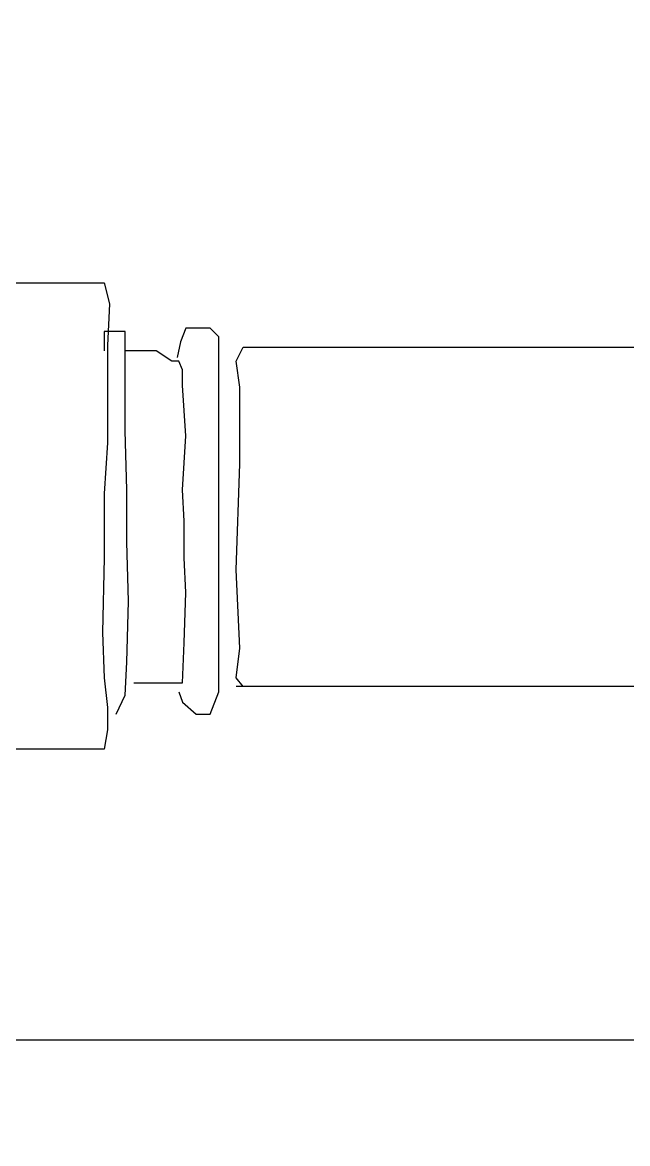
# Model space of a CAD drawing. Extents: x 730854 to 731444, y 4378581 to 4379608.
# Drawn here: x 730885.39 to 730888.87, y 4379447.54 to 4379453.99 of the extents above; entities that cross this region are included whole.
import ezdxf

# ---------------------------------------------------------------- set-up
doc = ezdxf.new("R2010")
doc.units = 0
doc.layers.get('0').update_dxf_attribs({"linetype": 'CONTINUOUS'})

msp = doc.modelspace()

# ---------------------------------------------------------------- linework, layer by layer
at = {"color": 0, "linetype": 'CONTINUOUS'}
for p, q in [((730885.29, 4379452.49), (730885.5, 4379452.49)), ((730885.29, 4379452.49), (730885.5, 4379452.49)), ((730885.5, 4379452.49), (730885.66, 4379452.49)), ((730885.5, 4379452.49), (730885.66, 4379452.49)), ((730885.66, 4379452.49), (730885.8, 4379452.49)), ((730885.66, 4379452.49), (730885.8, 4379452.49)), ((730885.8, 4379452.49), (730885.86, 4379452.49)), ((730885.8, 4379452.49), (730885.86, 4379452.49)), ((730885.86, 4379452.49), (730885.89, 4379452.37)), ((730885.86, 4379452.49), (730885.89, 4379452.37)), ((730885.89, 4379452.37), (730885.88, 4379452.13)), ((730885.89, 4379452.37), (730885.88, 4379452.13)), ((730885.89, 4379452.21), (730885.86, 4379452.21)), ((730885.86, 4379452.21), (730885.86, 4379452.15)), ((730885.89, 4379452.21), (730885.86, 4379452.21)), ((730885.86, 4379452.21), (730885.86, 4379452.15)), ((730885.93, 4379452.21), (730885.89, 4379452.21)), ((730885.93, 4379452.21), (730885.89, 4379452.21)), ((730885.98, 4379452.21), (730885.93, 4379452.21)), ((730885.98, 4379452.21), (730885.93, 4379452.21)), ((730885.98, 4379452.15), (730885.98, 4379452.21)), ((730885.98, 4379452.15), (730885.98, 4379452.21)), ((730886.33, 4379452.23), (730886.3, 4379452.15)), ((730886.33, 4379452.23), (730886.3, 4379452.15)), ((730886.39, 4379452.23), (730886.33, 4379452.23)), ((730886.39, 4379452.23), (730886.33, 4379452.23)), ((730886.47, 4379452.23), (730886.39, 4379452.23)), ((730886.47, 4379452.23), (730886.39, 4379452.23)), ((730886.52, 4379452.18), (730886.47, 4379452.23)), ((730886.52, 4379452.18), (730886.47, 4379452.23)), ((730885.86, 4379452.15), (730885.86, 4379452.1)), ((730885.86, 4379452.15), (730885.86, 4379452.1)), ((730885.88, 4379452.13), (730885.88, 4379451.88)), ((730885.88, 4379452.13), (730885.88, 4379451.88)), ((730885.98, 4379452.04), (730885.98, 4379452.15)), ((730885.98, 4379452.04), (730885.98, 4379452.15)), ((730886.3, 4379452.15), (730886.28, 4379452.06)), ((730886.3, 4379452.15), (730886.28, 4379452.06)), ((730886.52, 4379451.99), (730886.52, 4379452.18)), ((730886.52, 4379451.99), (730886.52, 4379452.18)), ((730886.62, 4379452.04), (730886.66, 4379452.12)), ((730886.62, 4379452.04), (730886.66, 4379452.12)), ((730886.66, 4379452.12), (730886.86, 4379452.12)), ((730886.66, 4379452.12), (730886.86, 4379452.12)), ((730886.86, 4379452.12), (730887.6, 4379452.12)), ((730886.86, 4379452.12), (730887.6, 4379452.12)), ((730887.6, 4379452.12), (730888.55, 4379452.12)), ((730887.6, 4379452.12), (730888.55, 4379452.12)), ((730888.55, 4379452.12), (730888.97, 4379452.12)), ((730888.55, 4379452.12), (730888.97, 4379452.12)), ((730886.02, 4379452.1), (730885.98, 4379452.1)), ((730886.02, 4379452.1), (730885.98, 4379452.1)), ((730886.09, 4379452.1), (730886.02, 4379452.1)), ((730886.09, 4379452.1), (730886.02, 4379452.1)), ((730886.16, 4379452.1), (730886.09, 4379452.1)), ((730886.16, 4379452.1), (730886.09, 4379452.1)), ((730886.25, 4379452.04), (730886.16, 4379452.1)), ((730886.25, 4379452.04), (730886.16, 4379452.1)), ((730885.98, 4379451.89), (730885.98, 4379452.04)), ((730885.98, 4379451.89), (730885.98, 4379452.04)), ((730886.29, 4379452.04), (730886.25, 4379452.04)), ((730886.29, 4379452.04), (730886.25, 4379452.04)), ((730886.31, 4379451.99), (730886.29, 4379452.04)), ((730886.31, 4379451.99), (730886.29, 4379452.04)), ((730886.31, 4379451.9), (730886.31, 4379451.99)), ((730886.31, 4379451.9), (730886.31, 4379451.99)), ((730886.52, 4379451.79), (730886.52, 4379451.99)), ((730886.52, 4379451.79), (730886.52, 4379451.99)), ((730886.64, 4379451.89), (730886.62, 4379452.04)), ((730886.64, 4379451.89), (730886.62, 4379452.04)), ((730885.88, 4379451.88), (730885.88, 4379451.57)), ((730885.88, 4379451.88), (730885.88, 4379451.57)), ((730885.98, 4379451.64), (730885.98, 4379451.89)), ((730885.98, 4379451.64), (730885.98, 4379451.89)), ((730886.33, 4379451.61), (730886.31, 4379451.9)), ((730886.33, 4379451.61), (730886.31, 4379451.9)), ((730886.64, 4379451.45), (730886.64, 4379451.89)), ((730886.64, 4379451.45), (730886.64, 4379451.89)), ((730886.52, 4379451.39), (730886.52, 4379451.79)), ((730886.52, 4379451.39), (730886.52, 4379451.79)), ((730885.99, 4379451.3), (730885.98, 4379451.64)), ((730885.99, 4379451.3), (730885.98, 4379451.64)), ((730886.31, 4379451.3), (730886.33, 4379451.61)), ((730886.31, 4379451.3), (730886.33, 4379451.61)), ((730885.88, 4379451.57), (730885.86, 4379451.28)), ((730885.88, 4379451.57), (730885.86, 4379451.28)), ((730886.62, 4379450.84), (730886.64, 4379451.45)), ((730886.62, 4379450.84), (730886.64, 4379451.45)), ((730886.52, 4379451.03), (730886.52, 4379451.39)), ((730886.52, 4379451.03), (730886.52, 4379451.39)), ((730885.86, 4379451.28), (730885.86, 4379450.91)), ((730885.86, 4379451.28), (730885.86, 4379450.91)), ((730885.99, 4379451), (730885.99, 4379451.3)), ((730885.99, 4379451), (730885.99, 4379451.3)), ((730886.32, 4379451.12), (730886.31, 4379451.3)), ((730886.32, 4379451.12), (730886.31, 4379451.3)), ((730886.32, 4379450.91), (730886.32, 4379451.12)), ((730886.32, 4379450.91), (730886.32, 4379451.12)), ((730886.52, 4379450.74), (730886.52, 4379451.03)), ((730886.52, 4379450.74), (730886.52, 4379451.03)), ((730886, 4379450.66), (730885.99, 4379451)), ((730886, 4379450.66), (730885.99, 4379451)), ((730885.86, 4379450.91), (730885.85, 4379450.48)), ((730885.86, 4379450.91), (730885.85, 4379450.48)), ((730886.33, 4379450.71), (730886.32, 4379450.91)), ((730886.33, 4379450.71), (730886.32, 4379450.91)), ((730886.64, 4379450.39), (730886.62, 4379450.84)), ((730886.64, 4379450.39), (730886.62, 4379450.84)), ((730886.32, 4379450.42), (730886.33, 4379450.71)), ((730886.32, 4379450.42), (730886.33, 4379450.71)), ((730886.52, 4379450.39), (730886.52, 4379450.74)), ((730886.52, 4379450.39), (730886.52, 4379450.74)), ((730885.99, 4379450.31), (730886, 4379450.66)), ((730885.99, 4379450.31), (730886, 4379450.66)), ((730885.85, 4379450.48), (730885.86, 4379450.22)), ((730885.85, 4379450.48), (730885.86, 4379450.22)), ((730886.31, 4379450.19), (730886.32, 4379450.42)), ((730886.31, 4379450.19), (730886.32, 4379450.42)), ((730886.52, 4379450.14), (730886.52, 4379450.39)), ((730886.52, 4379450.14), (730886.52, 4379450.39)), ((730886.62, 4379450.22), (730886.64, 4379450.39)), ((730886.62, 4379450.22), (730886.64, 4379450.39)), ((730885.98, 4379450.12), (730885.99, 4379450.31)), ((730885.98, 4379450.12), (730885.99, 4379450.31)), ((730885.86, 4379450.22), (730885.88, 4379450.05)), ((730885.86, 4379450.22), (730885.88, 4379450.05)), ((730886.03, 4379450.19), (730886.11, 4379450.19)), ((730886.03, 4379450.19), (730886.11, 4379450.19)), ((730886.11, 4379450.19), (730886.21, 4379450.19)), ((730886.11, 4379450.19), (730886.21, 4379450.19)), ((730886.21, 4379450.19), (730886.26, 4379450.19)), ((730886.21, 4379450.19), (730886.26, 4379450.19)), ((730886.26, 4379450.19), (730886.31, 4379450.19)), ((730886.26, 4379450.19), (730886.31, 4379450.19)), ((730886.66, 4379450.17), (730886.62, 4379450.22)), ((730886.66, 4379450.17), (730886.62, 4379450.22)), ((730885.93, 4379450.01), (730885.98, 4379450.12)), ((730885.93, 4379450.01), (730885.98, 4379450.12)), ((730886.29, 4379450.14), (730886.31, 4379450.08)), ((730886.29, 4379450.14), (730886.31, 4379450.08)), ((730886.47, 4379450.01), (730886.52, 4379450.14)), ((730886.47, 4379450.01), (730886.52, 4379450.14)), ((730886.67, 4379450.17), (730886.62, 4379450.17)), ((730886.67, 4379450.17), (730886.62, 4379450.17)), ((730886.71, 4379450.17), (730886.66, 4379450.17)), ((730886.71, 4379450.17), (730886.66, 4379450.17)), ((730886.78, 4379450.17), (730886.67, 4379450.17)), ((730886.78, 4379450.17), (730886.67, 4379450.17)), ((730886.96, 4379450.17), (730886.78, 4379450.17)), ((730886.96, 4379450.17), (730886.78, 4379450.17)), ((730887.24, 4379450.17), (730886.96, 4379450.17)), ((730887.24, 4379450.17), (730886.96, 4379450.17)), ((730887.78, 4379450.17), (730887.24, 4379450.17)), ((730887.78, 4379450.17), (730887.24, 4379450.17)), ((730888.14, 4379450.17), (730887.78, 4379450.17)), ((730888.14, 4379450.17), (730887.78, 4379450.17)), ((730888.47, 4379450.17), (730888.14, 4379450.17)), ((730888.47, 4379450.17), (730888.14, 4379450.17)), ((730888.8, 4379450.17), (730888.47, 4379450.17)), ((730888.8, 4379450.17), (730888.47, 4379450.17)), ((730888.96, 4379450.17), (730888.8, 4379450.17)), ((730888.96, 4379450.17), (730888.8, 4379450.17)), ((730886.31, 4379450.08), (730886.39, 4379450.01)), ((730886.31, 4379450.08), (730886.39, 4379450.01)), ((730885.88, 4379450.05), (730885.88, 4379449.92)), ((730885.88, 4379450.05), (730885.88, 4379449.92)), ((730886.39, 4379450.01), (730886.47, 4379450.01)), ((730886.39, 4379450.01), (730886.47, 4379450.01)), ((730885.88, 4379449.92), (730885.86, 4379449.81)), ((730885.88, 4379449.92), (730885.86, 4379449.81)), ((730885.53, 4379449.81), (730885.35, 4379449.81)), ((730885.53, 4379449.81), (730885.35, 4379449.81)), ((730885.71, 4379449.81), (730885.53, 4379449.81)), ((730885.71, 4379449.81), (730885.53, 4379449.81)), ((730885.8, 4379449.81), (730885.71, 4379449.81)), ((730885.8, 4379449.81), (730885.71, 4379449.81)), ((730885.86, 4379449.81), (730885.8, 4379449.81)), ((730885.86, 4379449.81), (730885.8, 4379449.81)), ((730885.2, 4379448.14), (730887.6, 4379448.14)), ((730885.2, 4379448.14), (730887.6, 4379448.14)), ((730887.6, 4379448.14), (730889.14, 4379448.14)), ((730887.6, 4379448.14), (730889.14, 4379448.14))]:
    msp.add_line(p, q, dxfattribs=at)

# ---------------------------------------------------------------- meshes
mesh = msp.add_polyface(dxfattribs=at)
corners = [(730854.5, 4378581), (730854.5, 4378581), (730854.5, 4378771.9618), (731162.5, 4378581), (730854.5, 4378946.4935), (731444, 4378581), (730854.5, 4379607.5), (731444, 4379242.0065), (731444, 4379607.5)]
mesh.append_faces([[corners[k] for k in face] for face in [(0, 1, 3, 2), (2, 3, 5, 4), (4, 5, 7, 6), (6, 7, 8, 8)]], dxfattribs={"vtx0": -1, "vtx2": -1, "color": 0})
mesh = msp.add_polyface(dxfattribs=at)
corners = [(730864.5, 4379421), (730864.5, 4379421), (730864.5, 4379595.2713), (731145.58, 4379421), (730864.5, 4379601.5), (731145.58, 4379427.2287), (731145.58, 4379601.5)]
mesh.append_faces([[corners[k] for k in face] for face in [(0, 1, 3, 2), (2, 3, 5, 4), (4, 5, 6, 6)]], dxfattribs={"vtx0": -1, "vtx2": -1, "color": 0})

doc.saveas('drawing.dxf')
